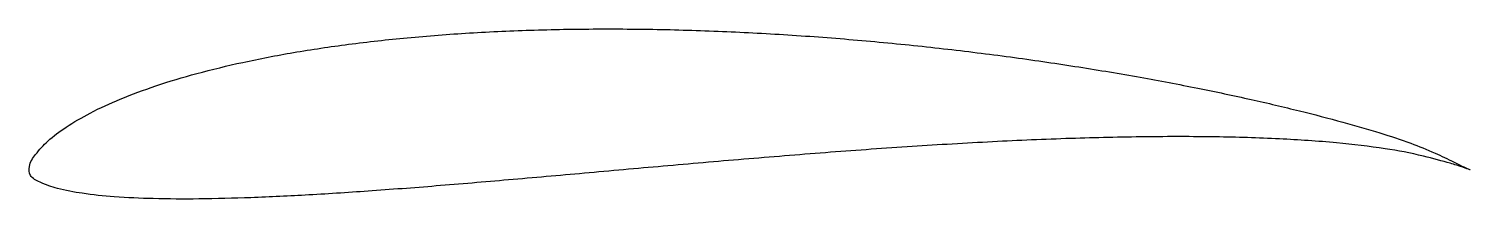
# Model space of a CAD drawing. Header units: millimetres. Extents: x 0 to 90, y -1.8 to 8.8.
import ezdxf

# ---------------------------------------------------------------- set-up
doc = ezdxf.new("R2010")
doc.units = ezdxf.units.MM

msp = doc.modelspace()

# ---------------------------------------------------------------- linework, layer by layer
at = {"color": 7, "linetype": 'Continuous', "lineweight": 25}
msp.add_open_spline([(90, 0), (89.999, 0.006), (89.435, 0.249), (88.901, 0.533), (87.675, 1.117), (86.185, 1.715), (84.243, 2.349), (81.933, 3.012), (79.249, 3.709), (76.231, 4.414), (72.912, 5.115), (69.327, 5.792), (65.512, 6.431), (61.506, 7.016), (57.35, 7.536), (53.086, 7.98), (48.755, 8.335), (44.399, 8.596), (40.062, 8.751), (35.783, 8.798), (31.602, 8.731), (27.558, 8.552), (23.687, 8.257), (20.023, 7.853), (16.596, 7.344), (13.435, 6.737), (10.565, 6.048), (8.009, 5.284), (5.785, 4.467), (3.907, 3.611), (2.391, 2.74), (1.226, 1.88), (0.462, 1.049), (-0.03, 0.335), (0.027, -0.461), (0.837, -0.865), (1.899, -1.229), (3.477, -1.51), (5.47, -1.714), (7.903, -1.82), (10.747, -1.832), (13.986, -1.747), (17.593, -1.572), (21.539, -1.315), (25.789, -0.986), (30.304, -0.604), (35.039, -0.185), (39.946, 0.255), (44.969, 0.687), (50.05, 1.098), (55.125, 1.458), (60.126, 1.754), (64.984, 1.964), (69.626, 2.072), (73.975, 2.072), (77.961, 1.953), (81.488, 1.722), (84.514, 1.366), (86.812, 0.949), (88.621, 0.444), (89.33, 0.233), (90.001, -0.006), (90, 0)], degree=3, knots=[0, 0, 0, 0, 0.001656, 0.006272, 0.013185, 0.022083, 0.033081, 0.046219, 0.061335, 0.078232, 0.096727, 0.116615, 0.137693, 0.159755, 0.182582, 0.205945, 0.229623, 0.253397, 0.27704, 0.300352, 0.323128, 0.34517, 0.366309, 0.386379, 0.405238, 0.422756, 0.438814, 0.453321, 0.466203, 0.477401, 0.486899, 0.494692, 0.500827, 0.505354, 0.508423, 0.512419, 0.518689, 0.527279, 0.538201, 0.551436, 0.566919, 0.584554, 0.604225, 0.625766, 0.648993, 0.673691, 0.699605, 0.726468, 0.753966, 0.781771, 0.809536, 0.836878, 0.863424, 0.888775, 0.912536, 0.934307, 0.95369, 0.970276, 0.983509, 0.992849, 0.998253, 1, 1, 1, 1], dxfattribs=at)

doc.saveas('drawing.dxf')
